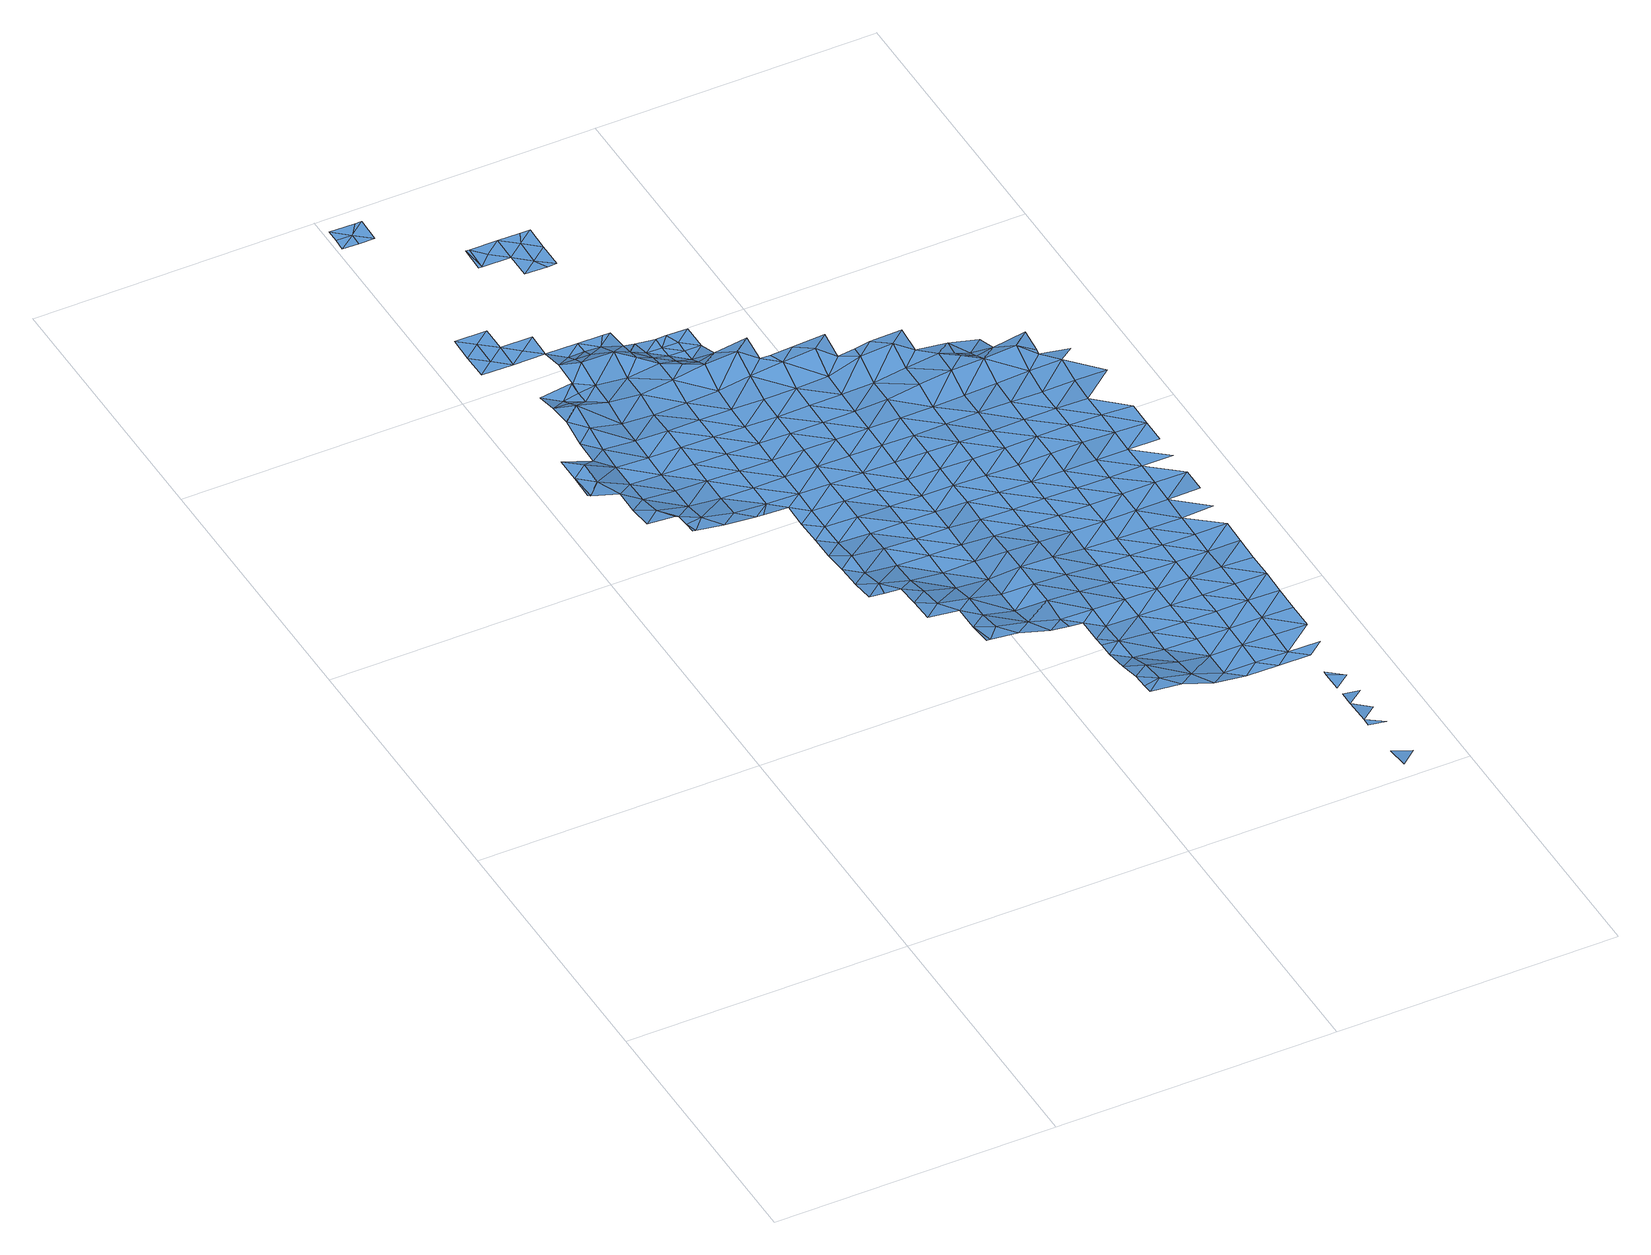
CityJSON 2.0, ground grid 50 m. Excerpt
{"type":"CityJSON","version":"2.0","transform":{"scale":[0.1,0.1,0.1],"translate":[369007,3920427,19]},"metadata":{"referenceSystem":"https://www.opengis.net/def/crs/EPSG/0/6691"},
"CityObjects":{
"waterbody1":{"type":"WaterBody","attributes":{"name":"9","class":"1140","function":"1","WaterBodyRiverFloodingRiskAttribute.description":"5","WaterBodyRiverFloodingRiskAttribute.rankOrg":"2","WaterBodyRiverFloodingRiskAttribute.adminType":"2","WaterBodyRiverFloodingRiskAttribute.scale":"L1"},"geometry":[{"type":"MultiSurface","lod":"1","boundaries":[[[0,1,2]],[[0,3,1]],[[4,3,0]],[[5,1,6]],[[1,3,6]],[[7,8,9]],[[10,5,6]],[[7,11,8]],[[9,12,7]],[[8,11,4]],[[3,13,6]],[[3,4,14]],[[11,14,4]],[[15,16,17]],[[13,10,6]],[[18,7,12]],[[19,11,7]],[[18,19,7]],[[20,16,15]],[[3,14,13]],[[16,20,18]],[[20,19,18]],[[21,22,10]],[[13,21,10]],[[20,15,23]],[[14,11,24]],[[24,11,19]],[[14,25,13]],[[21,26,22]],[[27,22,26]],[[23,28,20]],[[29,19,20]],[[25,14,24]],[[30,31,27]],[[13,32,21]],[[30,27,26]],[[28,29,20]],[[32,13,25]],[[33,31,30]],[[34,28,23]],[[26,21,35]],[[35,21,32]],[[24,19,36]],[[35,37,26]],[[30,38,33]],[[39,40,41]],[[36,19,29]],[[25,24,36]],[[30,26,37]],[[25,42,32]],[[39,41,43]],[[28,44,29]],[[45,25,36]],[[46,40,39]],[[38,30,47]],[[48,40,46]],[[30,37,47]],[[43,49,39]],[[50,36,29]],[[42,25,45]],[[28,34,44]],[[38,51,52]],[[53,37,35]],[[54,48,46]],[[55,56,57]],[[44,50,29]],[[58,48,54]],[[35,32,59]],[[34,60,44]],[[52,51,61]],[[51,38,47]],[[62,63,58]],[[54,62,58]],[[56,64,57]],[[65,44,60]],[[66,39,49]],[[67,68,69]],[[32,42,59]],[[49,55,70]],[[55,57,70]],[[37,71,47]],[[72,61,73]],[[45,36,74]],[[75,54,46]],[[61,51,73]],[[62,76,63]],[[74,36,50]],[[63,76,77]],[[46,39,78]],[[45,79,42]],[[35,59,53]],[[66,49,70]],[[68,67,80]],[[47,81,51]],[[82,72,73]],[[83,80,67]],[[78,39,66]],[[64,84,57]],[[85,70,57]],[[65,86,44]],[[76,87,77]],[[44,86,50]],[[79,45,74]],[[37,53,71]],[[64,68,88]],[[68,80,88]],[[65,77,87]],[[51,89,73]],[[90,74,50]],[[46,78,75]],[[59,42,91]],[[81,47,71]],[[84,64,88]],[[82,73,92]],[[62,54,93]],[[59,94,53]],[[62,95,76]],[[86,90,50]],[[42,79,91]],[[85,57,84]],[[66,70,85]],[[83,96,80]],[[65,87,86]],[[93,54,75]],[[80,96,88]],[[89,51,81]],[[74,97,79]],[[94,59,91]],[[53,98,71]],[[90,97,74]],[[92,73,89]],[[94,98,53]],[[78,66,99]],[[99,66,85]],[[62,93,95]],[[96,100,88]],[[101,102,92]],[[87,76,103]],[[71,104,81]],[[105,96,83]],[[101,106,102]],[[98,104,71]],[[84,88,100]],[[75,78,107]],[[101,92,89]],[[91,79,108]],[[81,109,89]],[[75,110,93]],[[76,95,103]],[[100,111,84]],[[112,90,86]],[[84,113,85]],[[78,99,107]],[[91,114,94]],[[86,87,115]],[[79,97,108]],[[109,116,89]],[[116,117,89]],[[87,103,115]],[[81,118,109]],[[114,91,108]],[[75,107,110]],[[94,119,98]],[[106,101,120]],[[118,81,104]],[[121,122,123]],[[101,89,117]],[[90,124,97]],[[113,84,111]],[[99,85,113]],[[105,125,96]],[[95,93,126]],[[112,86,115]],[[122,121,127]],[[112,124,90]],[[117,128,101]],[[95,129,103]],[[96,130,100]],[[113,131,99]],[[93,110,126]],[[98,132,104]],[[94,114,119]],[[120,101,128]],[[133,109,118]],[[107,99,131]],[[104,134,118]],[[135,125,105]],[[136,127,121]],[[103,137,115]],[[100,138,111]],[[139,127,136]],[[131,140,107]],[[121,123,141]],[[95,126,129]],[[129,137,103]],[[108,97,142]],[[108,143,114]],[[98,119,132]],[[132,144,104]],[[118,145,133]],[[110,107,140]],[[146,126,110]],[[96,125,130]],[[142,143,108]],[[104,144,134]],[[147,139,136]],[[111,148,113]],[[97,124,142]],[[118,134,145]],[[149,139,147]],[[140,146,110]],[[137,150,115]],[[151,133,145]],[[121,152,136]],[[153,129,126]],[[100,130,138]],[[112,115,150]],[[125,135,154]],[[155,149,147]],[[156,149,155]],[[113,157,131]],[[158,132,119]],[[112,159,124]],[[160,156,155]],[[161,147,136]],[[119,114,162]],[[121,141,152]],[[163,134,144]],[[154,164,125]],[[125,164,130]],[[111,138,148]],[[165,159,112]],[[160,166,154]],[[152,161,136]],[[129,167,137]],[[165,112,150]],[[166,160,155]],[[124,159,142]],[[131,168,140]],[[114,143,162]],[[126,146,153]],[[169,144,132]],[[170,155,147]],[[171,163,144]],[[172,138,130]],[[166,164,154]],[[141,173,152]],[[113,148,157]],[[174,143,142]],[[164,172,130]],[[137,175,150]],[[140,176,146]],[[119,162,158]],[[129,153,167]],[[169,171,144]],[[177,148,138]],[[170,147,161]],[[168,176,140]],[[131,157,168]],[[170,178,155]],[[155,179,166]],[[169,132,158]],[[172,177,138]],[[146,180,153]],[[137,167,175]],[[175,181,150]],[[142,159,174]],[[143,182,162]],[[178,179,155]],[[173,183,152]],[[176,180,146]],[[152,184,161]],[[185,182,143]],[[166,186,164]],[[177,187,148]],[[188,159,165]],[[148,189,157]],[[162,182,158]],[[165,150,190]],[[184,170,161]],[[143,174,185]],[[179,186,166]],[[186,172,164]],[[187,189,148]],[[191,169,158]],[[189,168,157]],[[180,192,153]],[[188,174,159]],[[150,181,190]],[[167,153,192]],[[193,178,170]],[[194,177,172]],[[152,183,184]],[[171,169,195]],[[196,176,168]],[[192,197,167]],[[188,165,190]],[[173,198,183]],[[199,185,174]],[[186,194,172]],[[195,169,191]],[[189,196,168]],[[200,158,182]],[[175,167,197]],[[191,158,200]],[[188,199,174]],[[201,179,178]],[[202,187,177]],[[193,170,184]],[[203,180,176]],[[197,204,175]],[[205,182,185]],[[200,206,191]],[[193,201,178]],[[194,202,177]],[[207,190,181]],[[196,203,176]],[[181,175,204]],[[199,205,185]],[[198,208,183]],[[209,192,180]],[[183,210,184]],[[201,211,179]],[[179,212,186]],[[202,213,187]],[[214,188,190]],[[187,215,189]],[[203,209,180]],[[216,206,200]],[[205,217,182]],[[211,212,179]],[[212,194,186]],[[213,215,187]],[[215,196,189]],[[218,193,184]],[[200,182,217]],[[181,204,207]],[[188,219,199]],[[210,218,184]],[[218,201,193]],[[220,202,194]],[[183,208,210]],[[221,203,196]],[[222,223,192]],[[214,190,207]],[[198,224,208]],[[214,219,188]],[[225,226,227]],[[222,192,209]],[[212,220,194]],[[215,221,196]],[[228,205,199]],[[197,192,223]],[[216,200,229]],[[230,211,201]],[[200,217,229]],[[231,213,202]],[[232,209,203]],[[223,233,197]],[[219,228,199]],[[220,231,202]],[[204,233,207]],[[221,232,203]],[[204,197,233]],[[224,234,208]],[[235,229,217]],[[208,234,210]],[[230,201,218]],[[236,222,209]],[[237,238,239]],[[228,240,205]],[[241,216,229]],[[211,242,212]],[[231,243,213]],[[213,244,215]],[[232,236,209]],[[240,235,217]],[[245,246,239]],[[217,205,240]],[[247,242,211]],[[243,244,213]],[[244,221,215]],[[248,218,210]],[[247,211,230]],[[214,207,249]],[[250,219,214]],[[234,251,210]],[[252,223,222]],[[212,253,220]],[[249,207,233]],[[254,234,224]],[[255,256,246]],[[229,235,241]],[[251,248,210]],[[242,253,212]],[[253,231,220]],[[257,232,221]],[[258,230,218]],[[259,252,222]],[[252,233,223]],[[260,228,219]],[[259,222,236]],[[250,214,249]],[[244,257,221]],[[250,260,219]],[[248,258,218]],[[258,247,230]],[[261,243,231]],[[262,263,264]],[[235,240,265]],[[266,236,232]],[[267,249,233]],[[264,263,268]],[[253,261,231]],[[257,266,232]],[[269,240,228]],[[270,242,247]],[[271,250,249]],[[272,234,254]],[[267,233,252]],[[261,273,243]],[[265,240,274]],[[243,275,244]],[[276,228,260]],[[266,277,236]],[[273,275,243]],[[251,278,248]],[[270,247,258]],[[279,253,242]],[[251,234,278]],[[269,228,276]],[[271,249,267]],[[244,280,257]],[[259,236,281]],[[274,240,269]],[[250,282,260]],[[283,279,242]],[[279,261,253]],[[275,280,244]],[[281,236,277]],[[283,242,270]],[[281,284,259]],[[284,267,252]],[[285,282,250]],[[282,276,260]],[[278,286,248]],[[248,287,258]],[[285,250,271]],[[252,259,284]],[[286,287,248]],[[288,269,276]],[[289,273,261]],[[266,257,280]],[[290,277,266]],[[291,271,267]],[[258,292,270]],[[287,292,258]],[[292,283,270]],[[274,269,293]],[[294,275,273]],[[288,293,269]],[[289,261,279]],[[291,267,284]],[[295,285,271]],[[266,280,290]],[[288,276,296]],[[291,297,271]],[[276,282,296]],[[298,299,277]],[[299,284,281]],[[294,273,289]],[[300,280,275]],[[292,301,283]],[[283,302,279]],[[277,290,298]],[[281,277,299]],[[285,303,282]],[[301,302,283]],[[304,296,282]],[[305,300,275]],[[300,290,280]],[[295,271,297]],[[305,275,294]],[[295,303,285]],[[306,288,296]],[[279,307,289]],[[303,304,282]],[[304,308,296]],[[302,307,279]],[[307,294,289]],[[309,298,290]],[[291,284,310]],[[308,306,296]],[[310,284,299]],[[311,305,294]],[[297,291,312]],[[309,290,300]],[[313,299,298]],[[312,291,310]],[[297,314,295]],[[315,304,303]],[[316,313,298]],[[313,310,299]],[[317,314,297]],[[314,303,295]],[[316,298,309]],[[317,297,312]],[[303,318,315]],[[319,320,305]],[[320,309,300]],[[321,312,310]],[[300,305,320]],[[314,322,303]],[[323,316,309]],[[321,310,313]],[[318,303,322]],[[312,324,317]],[[325,324,312]],[[325,312,321]],[[316,326,313]],[[317,327,314]],[[328,326,316]],[[324,327,317]],[[329,318,322]],[[322,314,330]],[[321,313,326]],[[331,322,330]],[[329,322,331]],[[330,314,327]],[[326,332,321]],[[325,321,332]],[[333,324,325]],[[334,330,327]],[[324,333,327]]]}]},
"waterbody2":{"type":"WaterBody","attributes":{"name":"9","class":"1140","function":"1","WaterBodyRiverFloodingRiskAttribute.description":"5","WaterBodyRiverFloodingRiskAttribute.rankOrg":"1","WaterBodyRiverFloodingRiskAttribute.adminType":"2","WaterBodyRiverFloodingRiskAttribute.scale":"L1"},"geometry":[{"type":"MultiSurface","lod":"1","boundaries":[[[335,336,337]],[[338,336,339]],[[340,336,338]],[[341,340,338]],[[335,339,336]],[[338,339,342]],[[338,342,341]],[[337,336,340]]]}]},
"waterbody3":{"type":"WaterBody","attributes":{"name":"9","class":"1140","function":"1","WaterBodyRiverFloodingRiskAttribute.description":"5","WaterBodyRiverFloodingRiskAttribute.rankOrg":"1","WaterBodyRiverFloodingRiskAttribute.adminType":"2","WaterBodyRiverFloodingRiskAttribute.scale":"L1"},"geometry":[{"type":"MultiSurface","lod":"1","boundaries":[[[33,38,343]],[[33,343,31]],[[344,345,343]],[[38,52,343]],[[344,52,61]],[[345,31,343]],[[52,344,343]]]}]},
"waterbody4":{"type":"WaterBody","attributes":{"name":"9","class":"1140","function":"1","WaterBodyRiverFloodingRiskAttribute.description":"5","WaterBodyRiverFloodingRiskAttribute.rankOrg":"2","WaterBodyRiverFloodingRiskAttribute.adminType":"2","WaterBodyRiverFloodingRiskAttribute.scale":"L1"},"geometry":[{"type":"MultiSurface","lod":"1","boundaries":[[[335,346,347]],[[347,339,335]],[[348,339,347]],[[346,348,347]]]}]},
"waterbody5":{"type":"WaterBody","attributes":{"name":"9","class":"1140","function":"1","WaterBodyRiverFloodingRiskAttribute.description":"5","WaterBodyRiverFloodingRiskAttribute.rankOrg":"1","WaterBodyRiverFloodingRiskAttribute.adminType":"2","WaterBodyRiverFloodingRiskAttribute.scale":"L1"},"geometry":[{"type":"MultiSurface","lod":"1","boundaries":[[[349,350,351]],[[352,353,351]],[[354,351,353]],[[354,349,351]],[[355,356,351]],[[356,352,351]],[[355,351,350]]]}]},
"waterbody6":{"type":"WaterBody","attributes":{"name":"9","class":"1140","function":"1","WaterBodyRiverFloodingRiskAttribute.description":"5","WaterBodyRiverFloodingRiskAttribute.rankOrg":"1","WaterBodyRiverFloodingRiskAttribute.adminType":"2","WaterBodyRiverFloodingRiskAttribute.scale":"L1"},"geometry":[{"type":"MultiSurface","lod":"1","boundaries":[[[82,102,357]],[[82,357,72]],[[106,346,357]],[[346,72,357]],[[102,82,92]],[[102,106,357]]]}]},
"waterbody7":{"type":"WaterBody","attributes":{"name":"9","class":"1140","function":"1","WaterBodyRiverFloodingRiskAttribute.description":"5","WaterBodyRiverFloodingRiskAttribute.rankOrg":"1","WaterBodyRiverFloodingRiskAttribute.adminType":"2","WaterBodyRiverFloodingRiskAttribute.scale":"L1"},"geometry":[{"type":"MultiSurface","lod":"1","boundaries":[[[116,358,117]],[[109,133,116]],[[116,133,359]],[[116,359,358]],[[360,358,359]],[[361,360,359]],[[361,359,151]],[[359,133,151]]]}]},
"waterbody8":{"type":"WaterBody","attributes":{"name":"9","class":"1140","function":"1","WaterBodyRiverFloodingRiskAttribute.description":"5","WaterBodyRiverFloodingRiskAttribute.rankOrg":"2","WaterBodyRiverFloodingRiskAttribute.adminType":"2","WaterBodyRiverFloodingRiskAttribute.scale":"L1"},"geometry":[{"type":"MultiSurface","lod":"1","boundaries":[[[362,363,364]],[[365,363,366]],[[362,364,367]],[[368,369,370]],[[364,363,365]],[[364,365,371]],[[363,362,372]],[[373,372,362]],[[373,362,374]],[[374,362,367]],[[372,375,363]],[[366,363,375]],[[365,376,371]],[[368,364,371]],[[376,368,371]],[[368,376,369]]]}]},
"waterbody9":{"type":"WaterBody","attributes":{"name":"9","class":"1140","function":"1","WaterBodyRiverFloodingRiskAttribute.description":"5","WaterBodyRiverFloodingRiskAttribute.rankOrg":"1","WaterBodyRiverFloodingRiskAttribute.adminType":"2","WaterBodyRiverFloodingRiskAttribute.scale":"L1"},"geometry":[{"type":"MultiSurface","lod":"1","boundaries":[[[377,151,378]],[[377,378,379]],[[145,378,151]],[[378,171,379]],[[145,163,378]],[[163,171,378]],[[134,163,145]]]}]},
"waterbody10":{"type":"WaterBody","attributes":{"name":"9","class":"1140","function":"1","WaterBodyRiverFloodingRiskAttribute.description":"5","WaterBodyRiverFloodingRiskAttribute.rankOrg":"2","WaterBodyRiverFloodingRiskAttribute.adminType":"2","WaterBodyRiverFloodingRiskAttribute.scale":"L1"},"geometry":[{"type":"MultiSurface","lod":"1","boundaries":[[[380,379,381]],[[377,379,380]],[[151,377,361]],[[361,382,360]],[[361,377,380]],[[382,380,381]],[[361,380,382]]]}]},
"waterbody11":{"type":"WaterBody","attributes":{"name":"9","class":"1140","function":"1","WaterBodyRiverFloodingRiskAttribute.description":"5","WaterBodyRiverFloodingRiskAttribute.rankOrg":"1","WaterBodyRiverFloodingRiskAttribute.adminType":"2","WaterBodyRiverFloodingRiskAttribute.scale":"L1"},"geometry":[{"type":"MultiSurface","lod":"1","boundaries":[[[308,383,306]],[[315,308,304]],[[315,318,383]],[[384,306,383]],[[318,384,383]],[[308,315,383]]]}]}
},
"vertices":[
[58,1177,35],[54,1224,37],[53,1178,37],[82,1200,37],[110,1177,18],[55,1270,37],[83,1246,37],[137,1107,26],[109,1130,20],[109,1084,26],[111,1269,18],[138,1153,14],[159,1084,22],[139,1246,10],[139,1199,10],[171,1037,24],[165,1057,23],[165,1037,25],[165,1083,21],[194,1106,13],[193,1060,25],[140,1292,13],[112,1315,18],[221,1036,16],[195,1152,10],[195,1199,8],[141,1338,22],[113,1362,28],[250,1059,12],[251,1105,8],[141,1384,34],[113,1408,21],[196,1245,8],[142,1407,21],[278,1036,10],[197,1291,9],[251,1152,9],[197,1337,9],[170,1407,14],[360,780,32],[332,804,23],[331,757,32],[253,1244,8],[358,757,29],[307,1058,9],[252,1198,8],[360,826,19],[198,1383,19],[332,850,19],[388,757,26],[308,1104,8],[199,1430,19],[170,1430,14],[254,1336,6],[361,873,19],[387,710,34],[386,664,38],[415,687,38],[333,896,13],[254,1290,8],[290,1035,10],[171,1453,17],[362,919,11],[334,942,10],[443,663,30],[335,1035,8],[416,779,17],[448,571,37],[442,617,31],[442,571,38],[416,733,29],[255,1383,13],[171,1499,20],[199,1476,32],[308,1151,8],[418,872,12],[362,965,9],[334,989,8],[417,826,12],[309,1197,8],[470,594,38],[256,1429,13],[200,1499,20],[498,570,32],[472,686,27],[472,732,14],[364,1057,8],[363,1011,8],[471,640,27],[256,1475,32],[364,1104,8],[310,1243,8],[228,1499,20],[418,918,9],[310,1289,9],[419,964,9],[527,593,26],[365,1150,8],[311,1336,9],[473,778,10],[528,639,14],[257,1521,8],[229,1522,8],[420,1010,7],[312,1382,21],[555,569,15],[229,1545,8],[474,825,11],[366,1196,8],[284,1452,27],[474,871,11],[528,685,14],[421,1103,8],[529,731,10],[366,1242,8],[420,1057,7],[285,1475,20],[285,1498,16],[312,1428,21],[367,1289,8],[272,1544,8],[637,360,41],[609,355,39],[609,337,41],[422,1149,8],[584,592,10],[475,917,10],[609,384,37],[286,1544,8],[476,963,8],[585,638,14],[530,778,12],[368,1335,12],[313,1451,15],[340,1404,27],[588,569,11],[638,406,33],[476,1010,8],[585,684,14],[610,430,23],[530,824,12],[665,337,35],[422,1195,7],[423,1241,7],[368,1381,32],[341,1428,15],[531,870,12],[639,453,13],[586,731,13],[611,476,13],[477,1056,8],[341,1451,8],[694,359,28],[532,916,10],[612,568,9],[639,499,13],[611,504,12],[587,777,11],[424,1334,21],[478,1148,8],[611,522,11],[695,405,18],[424,1288,7],[369,1404,20],[641,591,9],[478,1102,8],[640,545,8],[533,963,8],[587,823,8],[425,1380,37],[695,452,9],[397,1404,27],[641,637,11],[722,336,15],[479,1194,8],[533,1009,8],[588,869,8],[642,684,11],[696,498,9],[697,544,8],[589,915,9],[534,1055,8],[481,1287,8],[751,358,8],[751,405,8],[480,1241,8],[697,590,8],[643,730,12],[535,1147,9],[643,776,9],[535,1101,8],[453,1357,29],[589,962,8],[752,451,9],[698,637,8],[454,1403,37],[644,822,7],[590,1008,8],[779,335,8],[536,1194,9],[481,1333,29],[753,497,9],[699,683,8],[645,868,7],[591,1054,8],[537,1240,9],[471,1356,29],[591,1100,8],[807,358,8],[645,915,7],[808,404,9],[753,543,9],[754,589,8],[699,729,8],[592,1147,8],[700,775,8],[510,1356,31],[537,1286,12],[809,450,9],[593,1193,12],[755,636,7],[701,821,7],[646,961,7],[647,1007,7],[836,334,8],[888,56,19],[888,10,26],[916,32,26],[593,1239,12],[538,1332,35],[810,496,9],[755,682,7],[701,868,7],[647,1053,7],[864,357,8],[566,1309,25],[702,914,7],[889,133,14],[918,125,16],[890,148,14],[594,1285,31],[567,1355,35],[811,589,8],[756,728,7],[757,774,8],[918,171,12],[890,195,12],[810,542,9],[866,449,10],[648,1100,9],[649,1146,9],[865,403,9],[703,1006,8],[812,635,7],[892,333,8],[919,217,11],[891,223,10],[757,821,7],[866,495,10],[703,960,7],[649,1192,21],[812,681,7],[891,241,9],[920,264,8],[891,279,8],[596,1308,29],[758,867,7],[704,1052,8],[892,287,8],[651,1284,36],[867,542,9],[705,1099,11],[921,356,8],[813,727,7],[623,1308,34],[814,774,8],[650,1238,21],[759,913,8],[922,402,8],[868,634,7],[814,820,8],[760,959,9],[706,1191,29],[868,588,9],[760,1005,10],[705,1145,12],[922,448,9],[923,495,9],[679,1261,29],[869,680,7],[815,866,8],[761,1052,10],[924,541,9],[679,1307,36],[870,726,7],[762,1144,15],[707,1237,29],[762,1098,11],[816,912,9],[816,958,11],[871,819,10],[924,587,8],[925,633,8],[763,1190,32],[735,1214,31],[870,773,10],[736,1260,22],[926,679,8],[735,1237,19],[872,865,10],[817,1005,11],[926,726,9],[818,1051,11],[873,958,9],[819,1143,19],[763,1213,20],[872,911,9],[818,1097,10],[792,1213,26],[927,772,12],[928,818,10],[874,1004,10],[820,1189,37],[928,864,10],[875,1096,12],[874,1050,10],[930,957,7],[876,1142,21],[929,911,9],[848,1212,37],[848,1166,26],[848,1173,28],[930,1003,8],[932,1095,13],[904,1165,16],
[115,1546,8],[87,1570,8],[59,1547,8],[88,1616,8],[116,1593,8],[59,1593,8],[60,1640,8],[117,1639,8],
[142,1430,8],[170,1453,17],[114,1454,8],
[172,1546,8],[144,1569,8],[173,1592,8],
[64,1917,12],[65,1963,12],[36,1940,12],[8,1941,12],[7,1918,12],[36,1917,12],[53,1963,12],[8,1964,12],
[200,1522,8],
[305,1497,13],[313,1474,8],[342,1497,8],[341,1474,8],
[260,1752,12],[261,1799,12],[232,1776,12],[233,1822,12],[271,1821,12],[232,1730,12],[181,1777,12],[176,1823,12],[175,1777,12],[204,1799,12],[289,1775,12],[288,1729,12],[272,1729,12],[290,1821,12],[183,1823,12],
[369,1450,8],[369,1427,8],[398,1450,8],
[370,1473,8],[398,1496,8],[361,1497,8],
[764,1237,8],[792,1259,8]
]}
